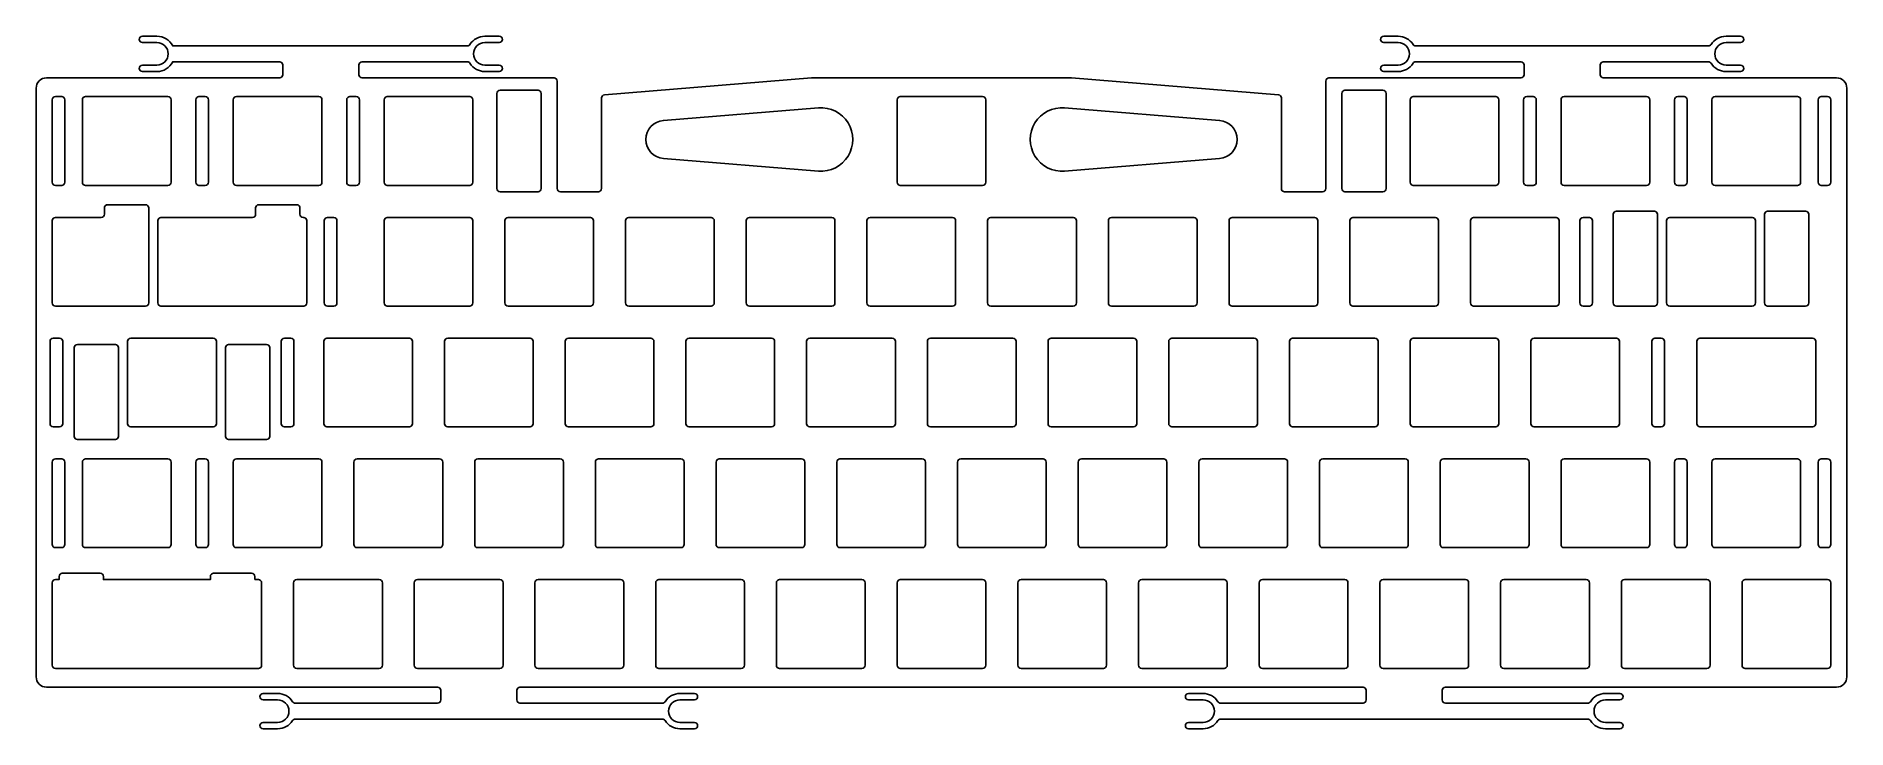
# Model space of a CAD drawing. Header units: millimetres. Extents: x -286 to 0, y -102 to 7.
import ezdxf

# ---------------------------------------------------------------- set-up
doc = ezdxf.new("R2010")
doc.units = ezdxf.units.MM
doc.layers.get('0').update_dxf_attribs({"linetype": 'CONTINUOUS'})

msp = doc.modelspace()

# ---------------------------------------------------------------- linework, layer by layer
for points in [[(-196.07, -2.23, 0.390618), (-196.53, -2.72), (-196.53, -17.02, -0.414214), (-197.03, -17.53), (-203.03, -17.53, -0.414214), (-203.53, -17.02), (-203.53, -0.06, 0.414214), (-204.03, 0.44), (-234.32, 0.44, -0.414214), (-234.82, 0.94), (-234.82, 2.48, -0.414214), (-234.32, 2.98), (-217.73, 2.98, -0.257862), (-217.3, 2.74, 0.257862), (-214.94, 1.44), (-212.66, 1.44, 1), (-212.66, 2.44), (-214.94, 2.44, -1), (-214.94, 6.01), (-212.66, 6.01, 1), (-212.66, 7.01), (-214.94, 7.01, 0.257862), (-217.3, 5.71, -0.257862), (-217.73, 5.48), (-264.21, 5.48, 0.283711), (-266.7, 7.01), (-268.99, 7.01, 1), (-268.99, 6.01), (-266.7, 6.01, -1), (-266.7, 2.44), (-268.99, 2.44, 1), (-268.99, 1.44), (-266.7, 1.44, 0.283711), (-264.21, 2.98), (-247.32, 2.98, -0.414214), (-246.82, 2.48), (-246.82, 0.94, -0.414214), (-247.32, 0.44), (-284.15, 0.44, 0.414214), (-285.75, -1.16), (-285.75, -94.09, 0.414214), (-284.15, -95.69), (-222.4, -95.69, -0.414214), (-221.9, -96.19), (-221.9, -97.72, -0.414214), (-222.4, -98.22), (-244.87, -98.22, -0.257862), (-245.29, -97.99, 0.257862), (-247.65, -96.69), (-249.94, -96.69, 1), (-249.94, -97.69), (-247.65, -97.69, -1), (-247.65, -101.26), (-249.94, -101.26, 1), (-249.94, -102.26), (-247.65, -102.26, 0.257862), (-245.29, -100.96, -0.257862), (-244.87, -100.72), (-186.93, -100.72, -0.257862), (-186.51, -100.96, 0.257862), (-184.15, -102.26), (-181.86, -102.26, 1), (-181.86, -101.26), (-184.15, -101.26, -1), (-184.15, -97.69), (-181.86, -97.69, 1), (-181.86, -96.69), (-184.15, -96.69, 0.257862), (-186.51, -97.99, -0.257862), (-186.93, -98.22), (-209.4, -98.22, -0.414214), (-209.9, -97.72), (-209.9, -96.19, -0.414214), (-209.4, -95.69), (-76.35, -95.69, -0.414214), (-75.85, -96.19), (-75.85, -97.72, -0.414214), (-76.35, -98.22), (-98.82, -98.22, -0.257862), (-99.24, -97.99, 0.257862), (-101.6, -96.69), (-103.89, -96.69, 1), (-103.89, -97.69), (-101.6, -97.69, -1), (-101.6, -101.26), (-103.89, -101.26, 1), (-103.89, -102.26), (-101.6, -102.26, 0.257862), (-99.24, -100.96, -0.257862), (-98.82, -100.72), (-40.88, -100.72, -0.257862), (-40.46, -100.96, 0.257862), (-38.1, -102.26), (-35.81, -102.26, 1), (-35.81, -101.26), (-38.1, -101.26, -1), (-38.1, -97.69), (-35.81, -97.69, 1), (-35.81, -96.69), (-38.1, -96.69, 0.257862), (-40.46, -97.99, -0.257862), (-40.88, -98.22), (-63.35, -98.22, -0.414214), (-63.85, -97.72), (-63.85, -96.19, -0.414214), (-63.35, -95.69), (-1.6, -95.69, 0.414214), (0, -94.09), (0, -1.16, 0.414214), (-1.6, 0.44), (-38.43, 0.44, -0.414214), (-38.93, 0.94), (-38.93, 2.48, -0.414214), (-38.43, 2.98), (-21.83, 2.98, -0.257862), (-21.41, 2.74, 0.257862), (-19.05, 1.44), (-16.76, 1.44, 1), (-16.76, 2.44), (-19.05, 2.44, -1), (-19.05, 6.01), (-16.76, 6.01, 1), (-16.76, 7.01), (-19.05, 7.01, 0.257862), (-21.41, 5.71, -0.257862), (-21.83, 5.48), (-68.02, 5.48, -0.257862), (-68.45, 5.71, 0.257862), (-70.81, 7.01), (-73.09, 7.01, 1), (-73.09, 6.01), (-70.81, 6.01, -1), (-70.81, 2.44), (-73.09, 2.44, 1), (-73.09, 1.44), (-70.81, 1.44, 0.257862), (-68.45, 2.74, -0.257862), (-68.02, 2.98), (-51.43, 2.98, -0.414214), (-50.93, 2.48), (-50.93, 0.94, -0.414214), (-51.43, 0.44), (-81.72, 0.44, 0.414214), (-82.23, -0.06), (-82.23, -17.02, -0.414214), (-82.72, -17.53), (-88.73, -17.53, -0.414214), (-89.23, -17.02), (-89.23, -2.72, 0.390618), (-89.68, -2.23), (-122.38, 0.44, 0.020309), (-122.42, 0.44), (-163.33, 0.44, 0.020309), (-163.37, 0.44)], [(-281.23, -3.02), (-281.23, -16.02, -0.414214), (-281.73, -16.53), (-282.73, -16.53, -0.414214), (-283.23, -16.02), (-283.23, -3.02, -0.414214), (-282.73, -2.52), (-281.73, -2.52, -0.414214)], [(-277.96, -2.52), (-264.96, -2.52, -0.414214), (-264.46, -3.02), (-264.46, -16.02, -0.414214), (-264.96, -16.53), (-277.96, -16.53, -0.414214), (-278.46, -16.02), (-278.46, -3.02, -0.414214)], [(-260.06, -2.52, 0.414214), (-260.56, -3.02), (-260.56, -16.02, 0.414214), (-260.06, -16.53), (-259.06, -16.53, 0.414214), (-258.56, -16.02), (-258.56, -3.02, 0.414214), (-259.06, -2.52)], [(-254.15, -2.52), (-241.15, -2.52, -0.414214), (-240.65, -3.02), (-240.65, -16.02, -0.414214), (-241.15, -16.53), (-254.15, -16.53, -0.414214), (-254.65, -16.02), (-254.65, -3.02, -0.414214)], [(-236.74, -16.02, 0.414214), (-236.24, -16.53), (-235.24, -16.53, 0.414214), (-234.74, -16.02), (-234.74, -3.02, 0.414214), (-235.24, -2.52), (-236.24, -2.52, 0.414214), (-236.74, -3.02)], [(-217.34, -16.53, 0.414214), (-216.84, -16.02), (-216.84, -3.02, 0.414214), (-217.34, -2.52), (-230.34, -2.52, 0.414214), (-230.84, -3.02), (-230.84, -16.02, 0.414214), (-230.34, -16.53)], [(-206.05, -2.02), (-206.05, -17.02, -0.414214), (-206.55, -17.53), (-212.55, -17.53, -0.414214), (-213.05, -17.02), (-213.05, -2.02, -0.414214), (-212.55, -1.52), (-206.55, -1.52, -0.414214)], [(-135.88, -3.02), (-135.88, -16.02, -0.414214), (-136.38, -16.53), (-149.38, -16.53, -0.414214), (-149.88, -16.02), (-149.88, -3.02, -0.414214), (-149.38, -2.52), (-136.38, -2.52, -0.414214)], [(-79.2, -1.52), (-73.2, -1.52, -0.414214), (-72.7, -2.02), (-72.7, -17.02, -0.414214), (-73.2, -17.53), (-79.2, -17.53, -0.414214), (-79.7, -17.02), (-79.7, -2.02, -0.414214)], [(-68.41, -2.52, 0.414214), (-68.91, -3.02), (-68.91, -16.02, 0.414214), (-68.41, -16.53), (-55.41, -16.53, 0.414214), (-54.91, -16.02), (-54.91, -3.02, 0.414214), (-55.41, -2.52)], [(-49.51, -16.53, 0.414214), (-49.01, -16.02), (-49.01, -3.02, 0.414214), (-49.51, -2.52), (-50.51, -2.52, 0.414214), (-51.01, -3.02), (-51.01, -16.02, 0.414214), (-50.51, -16.53)], [(-31.1, -3.02), (-31.1, -16.02, -0.414214), (-31.6, -16.53), (-44.6, -16.53, -0.414214), (-45.1, -16.02), (-45.1, -3.02, -0.414214), (-44.6, -2.52), (-31.6, -2.52, -0.414214)], [(-25.69, -16.53, 0.414214), (-25.19, -16.02), (-25.19, -3.02, 0.414214), (-25.69, -2.52), (-26.69, -2.52, 0.414214), (-27.19, -3.02), (-27.19, -16.02, 0.414214), (-26.69, -16.53)], [(-20.79, -2.52), (-7.79, -2.52, -0.414214), (-7.29, -3.02), (-7.29, -16.02, -0.414214), (-7.79, -16.53), (-20.79, -16.53, -0.414214), (-21.29, -16.02), (-21.29, -3.02, -0.414214)], [(-4.52, -16.02, 0.414214), (-4.02, -16.53), (-3.02, -16.53, 0.414214), (-2.52, -16.02), (-2.52, -3.02, 0.414214), (-3.02, -2.52), (-4.02, -2.52, 0.414214), (-4.52, -3.02)], [(-162.28, -14.26), (-186.77, -12.27, -0.921904), (-186.77, -6.28), (-162.28, -4.29, -1.084712)], [(-123.47, -4.29), (-98.98, -6.28, -0.921904), (-98.98, -12.27), (-123.47, -14.26, -1.084712)], [(-268.49, -35.58), (-282.73, -35.58, -0.414214), (-283.23, -35.08), (-283.23, -22.08, -0.414214), (-282.73, -21.58), (-275.49, -21.58, 0.414214), (-274.99, -21.08), (-274.99, -20.08, -0.414214), (-274.49, -19.58), (-268.49, -19.58, -0.414214), (-267.99, -20.08), (-267.99, -35.08, -0.414214)], [(-251.12, -21.08), (-251.12, -20.08, -0.414214), (-250.62, -19.58), (-244.62, -19.58, -0.414214), (-244.12, -20.08), (-244.12, -21.08, 0.414214), (-243.62, -21.58), (-243.53, -21.58, -0.414214), (-243.03, -22.08), (-243.03, -35.08, -0.414214), (-243.53, -35.58), (-266.06, -35.58, -0.414214), (-266.56, -35.08), (-266.56, -22.08, -0.414214), (-266.06, -21.58), (-251.62, -21.58, 0.414214)], [(-238.78, -35.58), (-239.78, -35.58, -0.414214), (-240.28, -35.08), (-240.28, -22.08, -0.414214), (-239.78, -21.58), (-238.78, -21.58, -0.414214), (-238.28, -22.08), (-238.28, -35.08, -0.414214)], [(-230.34, -21.58, 0.414214), (-230.84, -22.08), (-230.84, -35.08, 0.414214), (-230.34, -35.58), (-217.34, -35.58, 0.414214), (-216.84, -35.08), (-216.84, -22.08, 0.414214), (-217.34, -21.58)], [(-197.79, -22.08, 0.414214), (-198.29, -21.58), (-211.29, -21.58, 0.414214), (-211.79, -22.08), (-211.79, -35.08, 0.414214), (-211.29, -35.58), (-198.29, -35.58, 0.414214), (-197.79, -35.08)], [(-178.74, -22.08, 0.414214), (-179.24, -21.58), (-192.24, -21.58, 0.414214), (-192.74, -22.08), (-192.74, -35.08, 0.414214), (-192.24, -35.58), (-179.24, -35.58, 0.414214), (-178.74, -35.08)], [(-159.69, -22.08, 0.414214), (-160.19, -21.58), (-173.19, -21.58, 0.414214), (-173.69, -22.08), (-173.69, -35.08, 0.414214), (-173.19, -35.58), (-160.19, -35.58, 0.414214), (-159.69, -35.08)], [(-154.14, -21.58, 0.414214), (-154.64, -22.08), (-154.64, -35.08, 0.414214), (-154.14, -35.58), (-141.14, -35.58, 0.414214), (-140.64, -35.08), (-140.64, -22.08, 0.414214), (-141.14, -21.58)], [(-122.09, -35.58, 0.414214), (-121.59, -35.08), (-121.59, -22.08, 0.414214), (-122.09, -21.58), (-135.09, -21.58, 0.414214), (-135.59, -22.08), (-135.59, -35.08, 0.414214), (-135.09, -35.58)], [(-103.04, -35.58, 0.414214), (-102.54, -35.08), (-102.54, -22.08, 0.414214), (-103.04, -21.58), (-116.04, -21.58, 0.414214), (-116.54, -22.08), (-116.54, -35.08, 0.414214), (-116.04, -35.58)], [(-97.49, -35.08, 0.414214), (-96.99, -35.58), (-83.99, -35.58, 0.414214), (-83.49, -35.08), (-83.49, -22.08, 0.414214), (-83.99, -21.58), (-96.99, -21.58, 0.414214), (-97.49, -22.08)], [(-64.94, -35.58, 0.414214), (-64.44, -35.08), (-64.44, -22.08, 0.414214), (-64.94, -21.58), (-77.94, -21.58, 0.414214), (-78.44, -22.08), (-78.44, -35.08, 0.414214), (-77.94, -35.58)], [(-58.89, -21.58, 0.414214), (-59.39, -22.08), (-59.39, -35.08, 0.414214), (-58.89, -35.58), (-45.89, -35.58, 0.414214), (-45.39, -35.08), (-45.39, -22.08, 0.414214), (-45.89, -21.58)], [(-41.63, -21.58, 0.414214), (-42.13, -22.08), (-42.13, -35.08, 0.414214), (-41.63, -35.58), (-40.63, -35.58, 0.414214), (-40.13, -35.08), (-40.13, -22.08, 0.414214), (-40.63, -21.58)], [(-29.87, -21.08), (-29.87, -35.08, -0.414214), (-30.37, -35.58), (-36.37, -35.58, -0.414214), (-36.87, -35.08), (-36.87, -21.08, -0.414214), (-36.37, -20.58), (-30.37, -20.58, -0.414214)], [(-14.43, -22.08), (-14.43, -35.08, -0.414214), (-14.93, -35.58), (-27.93, -35.58, -0.414214), (-28.43, -35.08), (-28.43, -22.08, -0.414214), (-27.93, -21.58), (-14.93, -21.58, -0.414214)], [(-12.99, -35.08, 0.414214), (-12.49, -35.58), (-6.49, -35.58, 0.414214), (-5.99, -35.08), (-5.99, -21.08, 0.414214), (-6.49, -20.58), (-12.49, -20.58, 0.414214), (-12.99, -21.08)], [(-282.07, -54.63), (-283.07, -54.63, -0.414214), (-283.57, -54.13), (-283.57, -41.12, -0.414214), (-283.07, -40.63), (-282.07, -40.63, -0.414214), (-281.57, -41.12), (-281.57, -54.13, -0.414214)], [(-272.76, -42.12), (-272.76, -56.12, -0.414214), (-273.26, -56.62), (-279.26, -56.62, -0.414214), (-279.76, -56.12), (-279.76, -42.12, -0.414214), (-279.26, -41.63), (-273.26, -41.63, -0.414214)], [(-271.32, -54.13), (-271.32, -41.12, -0.414214), (-270.82, -40.63), (-257.82, -40.63, -0.414214), (-257.32, -41.12), (-257.32, -54.13, -0.414214), (-257.82, -54.63), (-270.82, -54.63, -0.414214)], [(-248.88, -42.12), (-248.88, -56.12, -0.414214), (-249.38, -56.62), (-255.38, -56.62, -0.414214), (-255.88, -56.12), (-255.88, -42.12, -0.414214), (-255.38, -41.63), (-249.38, -41.63, -0.414214)], [(-247.07, -54.13), (-247.07, -41.12, -0.414214), (-246.57, -40.63), (-245.57, -40.63, -0.414214), (-245.07, -41.12), (-245.07, -54.13, -0.414214), (-245.57, -54.63), (-246.57, -54.63, -0.414214)], [(-226.36, -41.12, 0.414214), (-226.86, -40.63), (-239.86, -40.63, 0.414214), (-240.36, -41.12), (-240.36, -54.13, 0.414214), (-239.86, -54.63), (-226.86, -54.63, 0.414214), (-226.36, -54.13)], [(-207.31, -41.12, 0.414214), (-207.81, -40.63), (-220.81, -40.63, 0.414214), (-221.31, -41.12), (-221.31, -54.13, 0.414214), (-220.81, -54.63), (-207.81, -54.63, 0.414214), (-207.31, -54.13)], [(-188.26, -41.12, 0.414214), (-188.76, -40.63), (-201.76, -40.63, 0.414214), (-202.26, -41.12), (-202.26, -54.13, 0.414214), (-201.76, -54.63), (-188.76, -54.63, 0.414214), (-188.26, -54.13)], [(-182.71, -40.63, 0.414214), (-183.21, -41.12), (-183.21, -54.13, 0.414214), (-182.71, -54.63), (-169.71, -54.63, 0.414214), (-169.21, -54.13), (-169.21, -41.12, 0.414214), (-169.71, -40.63)], [(-164.16, -54.13, 0.414214), (-163.66, -54.63), (-150.66, -54.63, 0.414214), (-150.16, -54.13), (-150.16, -41.12, 0.414214), (-150.66, -40.63), (-163.66, -40.63, 0.414214), (-164.16, -41.12)], [(-131.61, -54.63, 0.414214), (-131.11, -54.13), (-131.11, -41.12, 0.414214), (-131.61, -40.63), (-144.61, -40.63, 0.414214), (-145.11, -41.12), (-145.11, -54.13, 0.414214), (-144.61, -54.63)], [(-112.56, -54.63, 0.414214), (-112.06, -54.13), (-112.06, -41.12, 0.414214), (-112.56, -40.63), (-125.56, -40.63, 0.414214), (-126.06, -41.12), (-126.06, -54.13, 0.414214), (-125.56, -54.63)], [(-107.01, -54.13, 0.414214), (-106.51, -54.63), (-93.51, -54.63, 0.414214), (-93.01, -54.13), (-93.01, -41.12, 0.414214), (-93.51, -40.63), (-106.51, -40.63, 0.414214), (-107.01, -41.12)], [(-73.96, -41.12, 0.414214), (-74.46, -40.63), (-87.46, -40.63, 0.414214), (-87.96, -41.12), (-87.96, -54.13, 0.414214), (-87.46, -54.63), (-74.46, -54.63, 0.414214), (-73.96, -54.13)], [(-55.41, -54.63, 0.414214), (-54.91, -54.13), (-54.91, -41.12, 0.414214), (-55.41, -40.63), (-68.41, -40.63, 0.414214), (-68.91, -41.12), (-68.91, -54.13, 0.414214), (-68.41, -54.63)], [(-35.86, -41.12, 0.414214), (-36.36, -40.63), (-49.36, -40.63, 0.414214), (-49.86, -41.12), (-49.86, -54.13, 0.414214), (-49.36, -54.63), (-36.36, -54.63, 0.414214), (-35.86, -54.13)], [(-29.27, -54.63, 0.414214), (-28.77, -54.13), (-28.77, -41.12, 0.414214), (-29.27, -40.63), (-30.27, -40.63, 0.414214), (-30.77, -41.12), (-30.77, -54.13, 0.414214), (-30.27, -54.63)], [(-23.17, -40.63), (-5.41, -40.63, -0.414214), (-4.91, -41.12), (-4.91, -54.13, -0.414214), (-5.41, -54.63), (-23.17, -54.63, -0.414214), (-23.67, -54.13), (-23.67, -41.12, -0.414214)], [(-282.73, -59.68, 0.414214), (-283.23, -60.17), (-283.23, -73.17, 0.414214), (-282.73, -73.68), (-281.73, -73.68, 0.414214), (-281.23, -73.17), (-281.23, -60.17, 0.414214), (-281.73, -59.68)], [(-278.46, -73.17, 0.414214), (-277.96, -73.68), (-264.96, -73.68, 0.414214), (-264.46, -73.17), (-264.46, -60.17, 0.414214), (-264.96, -59.68), (-277.96, -59.68, 0.414214), (-278.46, -60.17)], [(-260.06, -59.68, 0.414214), (-260.56, -60.17), (-260.56, -73.17, 0.414214), (-260.06, -73.68), (-259.06, -73.68, 0.414214), (-258.56, -73.17), (-258.56, -60.17, 0.414214), (-259.06, -59.68)], [(-241.15, -73.68, 0.414214), (-240.65, -73.17), (-240.65, -60.17, 0.414214), (-241.15, -59.68), (-254.15, -59.68, 0.414214), (-254.65, -60.17), (-254.65, -73.17, 0.414214), (-254.15, -73.68)], [(-235.6, -73.17, 0.414214), (-235.1, -73.68), (-222.1, -73.68, 0.414214), (-221.6, -73.17), (-221.6, -60.17, 0.414214), (-222.1, -59.68), (-235.1, -59.68, 0.414214), (-235.6, -60.17)], [(-202.55, -60.17, 0.414214), (-203.05, -59.68), (-216.05, -59.68, 0.414214), (-216.55, -60.17), (-216.55, -73.17, 0.414214), (-216.05, -73.68), (-203.05, -73.68, 0.414214), (-202.55, -73.17)], [(-197, -59.68, 0.414214), (-197.5, -60.17), (-197.5, -73.17, 0.414214), (-197, -73.68), (-184, -73.68, 0.414214), (-183.5, -73.17), (-183.5, -60.17, 0.414214), (-184, -59.68)], [(-164.45, -60.17, 0.414214), (-164.95, -59.68), (-177.95, -59.68, 0.414214), (-178.45, -60.17), (-178.45, -73.17, 0.414214), (-177.95, -73.68), (-164.95, -73.68, 0.414214), (-164.45, -73.17)], [(-159.4, -73.17, 0.414214), (-158.9, -73.68), (-145.9, -73.68, 0.414214), (-145.4, -73.17), (-145.4, -60.17, 0.414214), (-145.9, -59.68), (-158.9, -59.68, 0.414214), (-159.4, -60.17)], [(-126.85, -73.68, 0.414214), (-126.35, -73.17), (-126.35, -60.17, 0.414214), (-126.85, -59.68), (-139.85, -59.68, 0.414214), (-140.35, -60.17), (-140.35, -73.17, 0.414214), (-139.85, -73.68)], [(-107.3, -60.17, 0.414214), (-107.8, -59.68), (-120.8, -59.68, 0.414214), (-121.3, -60.17), (-121.3, -73.17, 0.414214), (-120.8, -73.68), (-107.8, -73.68, 0.414214), (-107.3, -73.17)], [(-101.75, -59.68, 0.414214), (-102.25, -60.17), (-102.25, -73.17, 0.414214), (-101.75, -73.68), (-88.75, -73.68, 0.414214), (-88.25, -73.17), (-88.25, -60.17, 0.414214), (-88.75, -59.68)], [(-83.2, -73.17, 0.414214), (-82.7, -73.68), (-69.7, -73.68, 0.414214), (-69.2, -73.17), (-69.2, -60.17, 0.414214), (-69.7, -59.68), (-82.7, -59.68, 0.414214), (-83.2, -60.17)], [(-50.15, -60.17, 0.414214), (-50.65, -59.68), (-63.65, -59.68, 0.414214), (-64.15, -60.17), (-64.15, -73.17, 0.414214), (-63.65, -73.68), (-50.65, -73.68, 0.414214), (-50.15, -73.17)], [(-45.1, -73.17, 0.414214), (-44.6, -73.68), (-31.6, -73.68, 0.414214), (-31.1, -73.17), (-31.1, -60.17, 0.414214), (-31.6, -59.68), (-44.6, -59.68, 0.414214), (-45.1, -60.17)], [(-26.69, -59.68, 0.414214), (-27.19, -60.17), (-27.19, -73.17, 0.414214), (-26.69, -73.68), (-25.69, -73.68, 0.414214), (-25.19, -73.17), (-25.19, -60.17, 0.414214), (-25.69, -59.68)], [(-7.79, -73.68), (-20.79, -73.68, -0.414214), (-21.29, -73.17), (-21.29, -60.17, -0.414214), (-20.79, -59.68), (-7.79, -59.68, -0.414214), (-7.29, -60.17), (-7.29, -73.17, -0.414214)], [(-3.02, -73.68, 0.414214), (-2.52, -73.17), (-2.52, -60.17, 0.414214), (-3.02, -59.68), (-4.02, -59.68, 0.414214), (-4.52, -60.17), (-4.52, -73.17, 0.414214), (-4.02, -73.68)], [(-251.26, -78.73), (-250.68, -78.73, -0.414214), (-250.18, -79.22), (-250.18, -92.22, -0.414214), (-250.68, -92.73), (-282.73, -92.73, -0.414214), (-283.23, -92.22), (-283.23, -79.22, -0.414214), (-282.73, -78.73), (-282.14, -78.73), (-282.14, -78.22, -0.414214), (-281.64, -77.73), (-275.64, -77.73, -0.414214), (-275.14, -78.22), (-275.14, -78.73), (-258.26, -78.73), (-258.26, -78.22, -0.414214), (-257.76, -77.73), (-251.76, -77.73, -0.414214), (-251.26, -78.22)], [(-245.13, -92.22, 0.414214), (-244.63, -92.73), (-231.62, -92.73, 0.414214), (-231.12, -92.22), (-231.12, -79.22, 0.414214), (-231.62, -78.73), (-244.63, -78.73, 0.414214), (-245.13, -79.22)], [(-212.07, -79.22, 0.414214), (-212.57, -78.73), (-225.58, -78.73, 0.414214), (-226.08, -79.22), (-226.08, -92.22, 0.414214), (-225.58, -92.73), (-212.57, -92.73, 0.414214), (-212.07, -92.22)], [(-193.53, -92.73, 0.414214), (-193.03, -92.22), (-193.03, -79.22, 0.414214), (-193.53, -78.73), (-206.53, -78.73, 0.414214), (-207.03, -79.22), (-207.03, -92.22, 0.414214), (-206.53, -92.73)], [(-174.48, -92.73), (-187.47, -92.73, -0.414214), (-187.98, -92.22), (-187.98, -79.22, -0.414214), (-187.47, -78.73), (-174.48, -78.73, -0.414214), (-173.98, -79.22), (-173.98, -92.22, -0.414214)], [(-155.43, -92.73), (-168.43, -92.73, -0.414214), (-168.93, -92.22), (-168.93, -79.22, -0.414214), (-168.43, -78.73), (-155.43, -78.73, -0.414214), (-154.93, -79.22), (-154.93, -92.22, -0.414214)], [(-149.88, -92.22, 0.414214), (-149.38, -92.73), (-136.38, -92.73, 0.414214), (-135.88, -92.22), (-135.88, -79.22, 0.414214), (-136.38, -78.73), (-149.38, -78.73, 0.414214), (-149.88, -79.22)], [(-130.32, -78.73), (-117.33, -78.73, -0.414214), (-116.83, -79.22), (-116.83, -92.22, -0.414214), (-117.33, -92.73), (-130.32, -92.73, -0.414214), (-130.82, -92.22), (-130.82, -79.22, -0.414214)], [(-97.78, -79.22), (-97.78, -92.22, -0.414214), (-98.28, -92.73), (-111.28, -92.73, -0.414214), (-111.78, -92.22), (-111.78, -79.22, -0.414214), (-111.28, -78.73), (-98.28, -78.73, -0.414214)], [(-78.73, -79.22), (-78.73, -92.22, -0.414214), (-79.22, -92.73), (-92.22, -92.73, -0.414214), (-92.73, -92.22), (-92.73, -79.22, -0.414214), (-92.22, -78.73), (-79.22, -78.73, -0.414214)], [(-73.17, -78.73), (-60.17, -78.73, -0.414214), (-59.68, -79.22), (-59.68, -92.22, -0.414214), (-60.17, -92.73), (-73.17, -92.73, -0.414214), (-73.68, -92.22), (-73.68, -79.22, -0.414214)], [(-54.13, -78.73, 0.414214), (-54.63, -79.22), (-54.63, -92.22, 0.414214), (-54.13, -92.73), (-41.12, -92.73, 0.414214), (-40.63, -92.22), (-40.63, -79.22, 0.414214), (-41.12, -78.73)], [(-21.58, -79.22), (-21.58, -92.22, -0.414214), (-22.08, -92.73), (-35.08, -92.73, -0.414214), (-35.58, -92.22), (-35.58, -79.22, -0.414214), (-35.08, -78.73), (-22.08, -78.73, -0.414214)], [(-16.02, -78.73, 0.414214), (-16.53, -79.22), (-16.53, -92.22, 0.414214), (-16.02, -92.73), (-3.02, -92.73, 0.414214), (-2.52, -92.22), (-2.52, -79.22, 0.414214), (-3.02, -78.73)]]:
    msp.add_lwpolyline(points, format="xyb", close=True)

doc.saveas('drawing.dxf')
